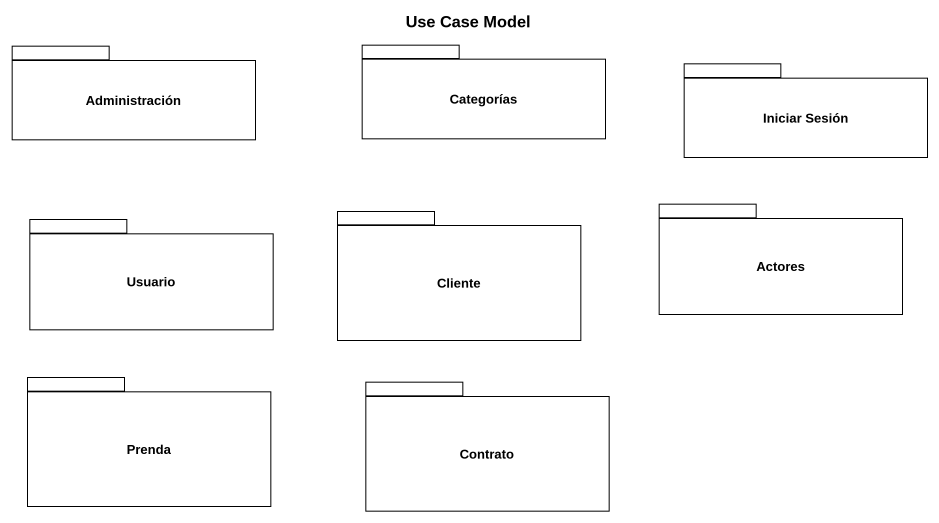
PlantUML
@startuml
title Use Case Model
package Administración {
}
package Categorías {
}
package "Iniciar Sesión" as Iniciar_Sesión {
}
package Usuario {
}
package Cliente {
}
package Actores {
}
package Prenda {
}
package Contrato {
}
@enduml
